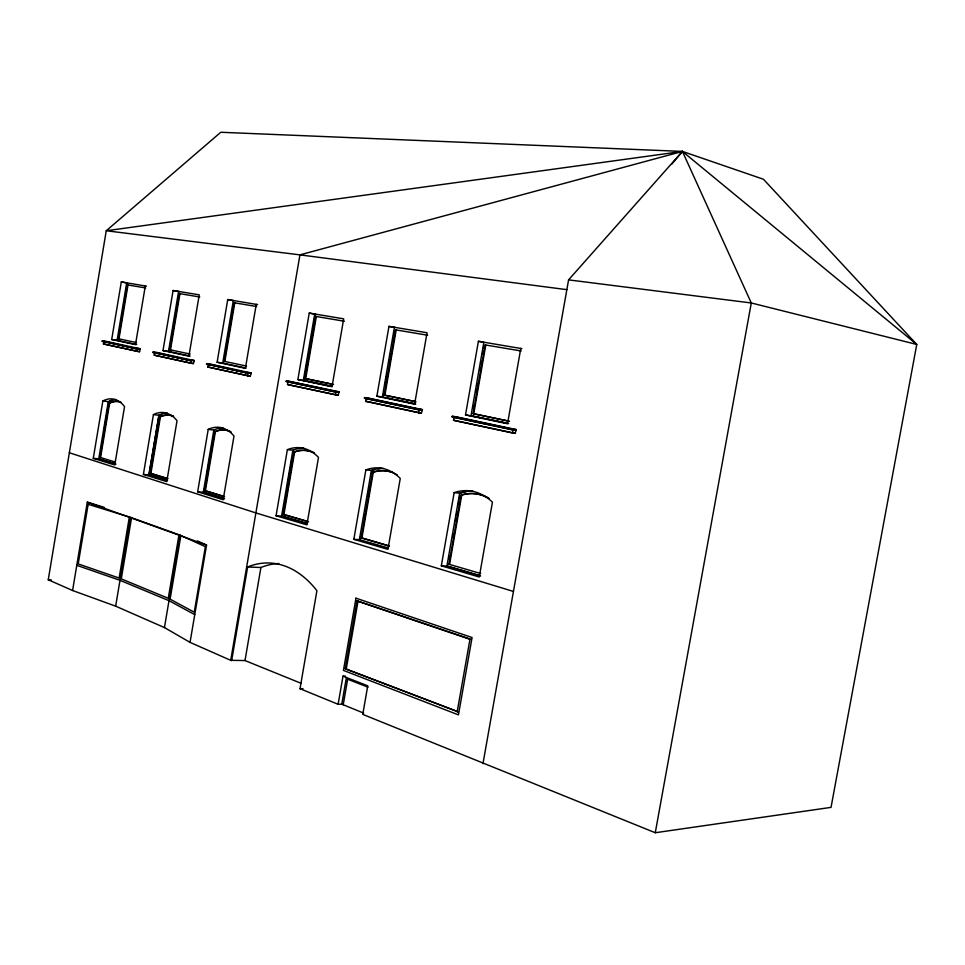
<?xml version="1.0" encoding="UTF-8"?>
<svg xmlns="http://www.w3.org/2000/svg" width="965" height="965" viewBox="0 0 965 965"><rect width="100%" height="100%" fill="white"/><g stroke="black" fill="none" stroke-linecap="round" stroke-linejoin="round"><path stroke-width="1.45" d="M301.14 683.329L245.001 660.555L230.719 660.325L190.045 642.376L164.448 627.576L115.655 606.165L72.58 590.508L48.25 579.772L106.259 230.756L220.768 132.265L682.424 151.421L763.46 179.261L916.75 344.445L831.034 807.379L655.271 832.735L362.768 714.377L367.737 685.825L342.997 676.163L338.124 704.293L341.767 704.161L363.684 713.111M102.206 341.296L106.126 341.345L140.311 348.799L136.33 348.751L102.206 341.296L106.367 341.948L103.834 341.562L103.436 343.938L136.982 351.332L139.551 351.718L140.227 349.342M145.317 285.905L135.486 344.65L111.699 339.523L121.301 281.925L146.511 286.183M102.845 400.994A50.663 26.839 -83.6 0 1 124.545 406.591L114.775 464.985L93.279 458.339L102.845 400.994L108.9 401.742A50.518 26.899 -83.6 0 1 112.736 400.185M72.58 590.508L87.32 502.162L104.172 507.325M136.728 344.565L117.103 340.343L126.692 282.89L121.301 281.925M117.73 340.44L118.225 337.497M118.719 334.553L119.214 331.598M119.696 328.655L120.191 325.712M120.685 322.768L121.18 319.825M121.662 316.882L122.157 313.927M122.652 310.983L123.146 308.04M123.629 305.097L124.123 302.154M124.618 299.21L125.112 296.255M125.595 293.312L126.089 290.368M126.584 287.425L127.078 284.482M136.523 342.575L118.357 338.727L127.344 284.88L145.655 287.944M104.256 429.606L104.739 426.675M105.233 423.744L105.716 420.812M106.21 417.869L106.693 414.938M107.187 412.007L107.67 409.076M108.164 406.144L108.647 403.213M115.39 462.078L99.962 457.35L109.009 403.129L110.227 402.55A48.672 25.898 -83.6 0 1 121.24 402.381M120.094 401.886A48.66 25.91 -83.6 0 0 110.866 402.634L109.636 403.201L100.601 457.41L99.962 457.35M136.33 348.751L102.29 340.766M136.982 351.332L137.392 348.896M152.965 352.406L156.969 352.442L194.194 360.548L190.141 360.524L152.965 352.406L191.48 360.729M194.098 361.115L193.386 363.6L190.768 363.214L154.231 355.156L154.653 352.683M115.655 606.165L130.625 516.975M166.849 480.449L148.924 474.913L158.935 415.288A52.725 29.252 -83.9 0 1 167.319 413.141M150.07 472.066L149.575 474.973L143.387 474.406L153.423 414.624L159.587 415.36A52.713 29.264 -83.9 0 1 161.662 414.443M150.552 469.159L151.047 466.252M151.529 463.345L152.024 460.438M152.506 457.531L153.001 454.624M153.483 451.717L153.978 448.797M154.46 445.89L154.955 442.983M155.437 440.076L155.92 437.169M156.414 434.262L156.897 431.355M157.391 428.448L157.874 425.541M158.369 422.634L158.851 419.727M167.355 478.592L150.263 473.345L159.756 416.82L161.083 416.229A50.783 28.178 -83.9 0 1 173.049 416.18M168.007 478.652L150.914 473.405L160.407 416.892L161.734 416.313A50.771 28.178 -83.9 0 1 173.7 416.265M163.001 350.584L173.085 290.513L199.248 294.844L188.911 356.169L163.001 350.584L169.152 351.501L170.383 344.203M178.573 291.49L168.501 351.405L190.141 356.073M170.865 341.284L171.36 338.365M171.854 335.434L172.337 332.515M172.832 329.596L173.326 326.677M190.153 354.034L169.864 349.74L179.309 293.565L199.767 297.003M148.924 474.913L158.96 415.288M190.141 360.524L153.061 351.851M190.768 363.214L191.191 360.669M206.522 364.119L210.587 364.143L251.165 372.973L247.04 372.973L206.522 364.119L248.403 373.178M251.069 373.564L250.309 376.157L247.643 375.771L207.813 366.99L208.247 364.408M164.448 627.576L180.141 534.694M256.268 304.301L245.387 368.341L217.125 362.249L227.74 299.572L257.607 304.602M208.223 429.377A55.258 31.881 -84.2 0 1 234 436.059L223.18 499.725L197.656 491.8L208.223 429.377L214.483 430.113M233.313 300.573L222.722 363.081L246.027 368.051M227.812 337.026L228.307 334.119M228.802 331.212L229.296 328.305M246.521 366.073L224.194 361.344L234.121 302.745L256.642 306.52M223.856 498.495L203.953 492.343L204.966 486.42M207.463 471.596L207.97 468.64M208.476 465.673L208.971 462.705M209.477 459.75L209.972 456.783M223.94 496.565L204.749 490.666L214.725 431.644L216.172 431.053A53.075 30.759 -84.2 0 1 231.274 432.091M224.604 496.625L205.412 490.727L215.388 431.717L216.835 431.126A53.063 30.759 -84.2 0 1 229.875 431.222M190.045 642.376L206.558 545.08L197.403 540.931M247.04 372.973L206.619 363.552M247.643 375.771L248.089 373.105M230.719 660.325L299.934 254.869L682.424 151.421L916.75 344.445L751.277 302.974L568.578 279.874L482.983 763.592M231.648 660.711L247.643 566.986L260.912 567.504A120.613 77.803 -89.9 0 1 278.825 563.548M286.243 381.501L286.352 380.885L290.236 381.44L339.053 391.838L338.944 392.466L335.036 391.923L286.243 381.501L336.351 392.104M338.944 392.466L338.088 395.204L335.494 394.854L287.558 384.528L288.028 381.79M245.001 660.555L260.912 567.504M297.871 379.571L309.246 313.094L343.685 318.836L332.008 386.76L297.871 379.571L309.669 381.645M287.377 449.666A58.588 38.383 -85.3 0 1 318.486 457.41L306.894 524.839L276.062 515.793L287.377 449.666L293.505 450.305M314.687 314.083L303.336 380.355L331.791 386.338M303.975 380.439L304.482 377.496M304.988 374.553L305.483 371.609M305.989 368.666L306.496 365.723M308.764 352.466L309.27 349.523M309.777 346.58L310.284 343.637M310.778 340.693L311.285 337.75M311.792 334.807L312.298 331.864M314.566 318.607L315.326 314.192L309.246 313.094M333.576 384.504L305.061 378.545L315.7 316.411L344.457 321.248M332.792 384.299L305.7 378.63L316.339 316.532L315.7 316.411M282.721 513.271L283.228 510.352M283.722 507.421L284.229 504.49M284.723 501.559L285.23 498.628M285.736 495.708L286.231 492.777M287.486 485.455L287.992 482.524M288.487 479.593L288.993 476.662M289.5 473.743L289.995 470.811M290.501 467.88L290.996 464.949M291.502 462.018L292.009 459.099M308.583 521.848L283.276 514.466L293.987 451.982L295.7 451.379A56.26 36.984 -85.3 0 1 313.842 452.85M307.823 521.474L283.915 514.514L294.627 452.042L296.339 451.451A56.235 36.996 -85.3 0 1 314.494 452.923M335.036 391.923L335.144 391.295L286.352 380.885M335.494 394.854L335.989 392.031M338.124 704.293L300.019 688.696L316.906 590.713A121.493 77.731 -89.8 0 0 247.643 566.986M364.444 398.207L364.553 397.568L368.473 398.111L422.429 409.606L422.32 410.258L418.4 409.727L364.444 398.207L419.715 409.908M422.32 410.258L421.391 413.141L418.798 412.791L365.795 401.38L366.29 398.497M368.473 398.111L368.883 398.859M376.869 396.217L388.955 326.387L427.037 332.732L414.612 404.178L376.869 396.217L382.996 397.073L383.515 394.118M365.868 469.895A61.639 42.412 -86.1 0 1 400.258 478.459L387.93 549.362L353.841 539.339L365.868 469.895L372.032 470.498A61.422 42.412 -86.1 0 1 374.987 469.533M394.408 327.376L382.357 396.989L415.746 404.021M385.047 385.24L385.566 382.273M386.072 379.317L386.591 376.35M388.895 363.033L389.414 360.066M389.92 357.11L390.439 354.143M392.743 340.814L393.262 337.859M393.768 334.903L394.287 331.936M416.024 401.754L384.251 395.107L395.554 329.837L427.604 335.229M415.227 401.536L384.89 395.192L396.193 329.958L395.554 329.837M360.548 536.745L360.042 539.7L353.841 539.339M363.865 517.614L364.384 514.671M367.689 495.528L368.208 492.584M368.714 489.629L369.221 486.686M371.525 473.441L372.032 470.498M389.498 546.142L361.26 537.903L372.623 472.271L374.517 471.668A59.179 40.856 -86.1 0 1 397.242 474.889M361.26 537.903L361.911 537.939L373.274 472.343L375.156 471.728A59.154 40.856 -86.1 0 1 392.417 472.38M345.301 668.769L458.17 711.82L345.301 668.769L357.074 600.893L470.944 639.312M346.29 668.745L358.063 600.906M341.767 704.161L346.375 677.563M343.226 704.752L347.653 679.227L368.027 687.189M418.4 409.727L418.508 409.076L364.553 397.568M418.798 412.791L419.305 409.823M452.163 416.94L452.283 416.277L456.204 416.796L516.263 429.594L516.142 430.294L512.234 429.775L452.163 416.94L513.549 429.944M516.142 430.294L515.129 433.321L512.548 432.983L453.538 420.282L454.069 417.242M456.083 417.471L456.204 416.796M520.798 348.365L507.518 423.756L465.516 414.902L478.399 341.296L521.848 348.642M454.153 492.645A65.089 47.164 -87.3 0 1 492.44 502.198L479.267 577.01L441.331 565.828L454.153 492.645L460.317 493.187A64.848 47.152 -87.3 0 1 465.793 491.752M472.934 408.412L473.441 405.469M475.757 392.272L476.276 389.341M476.782 386.41L477.301 383.479M479.617 370.283L480.124 367.351M480.642 364.408L481.161 361.477M482.44 354.143L482.958 351.212M483.465 348.281L483.984 345.349M508.796 421.15L473.079 413.683L485.142 344.915L521.16 350.971M473.079 413.683L473.731 413.768L485.781 345.024M448.822 558.807L449.328 555.9M452.657 536.938L453.164 534.019M455.468 520.895L455.975 517.988M456.493 515.069L457 512.15M458.279 504.852L458.785 501.945M459.304 499.026L459.81 496.106M480.63 573.512L448.942 564.248L461.065 495.105L463.152 494.49A62.484 45.415 -87.3 0 1 488.423 498.217M489.074 498.278A62.46 45.415 -87.3 0 0 463.803 494.538L461.716 495.154L449.594 564.284L448.942 564.248M457.169 711.868L469.955 639.312L357.074 600.893M512.234 429.775L512.355 429.075L516.263 429.594M512.548 432.983L513.103 429.847M655.271 832.735L751.277 302.974L682.424 151.421L106.259 230.756L299.934 254.869L566.841 289.657M671.833 164.086L682.424 151.421L568.578 279.874M300.019 688.696L303.01 688.612M342.997 676.163L345.422 676.103M48.25 579.772L51.241 579.893M441.331 565.828L447.543 566.105L479.846 575.586M276.062 515.793L282.214 516.203L307.461 523.597M283.276 514.466L283.915 514.514M461.065 495.105L461.716 495.154M204.749 490.666L205.412 490.727M197.656 491.8L203.953 492.343M150.263 473.345L150.914 473.405M372.623 472.271L373.274 472.343M93.279 458.339L99.359 458.93L113.725 463.357M293.987 451.982L294.627 452.042M214.725 431.644L215.388 431.717M159.756 416.82L160.407 416.892M109.009 403.129L109.636 403.201M453.538 420.282L515.129 433.321M418.508 409.076L422.429 409.606M465.516 414.902L483.224 418.183M365.795 401.38L368.389 401.73M335.144 391.295L339.053 391.838M287.558 384.528L338.088 395.204M384.251 395.107L384.89 395.192M305.061 378.545L305.7 378.63M247.137 372.394L251.165 372.973M207.813 366.99L250.309 376.157M190.238 359.957L194.194 360.548M154.231 355.156L193.386 363.6M136.427 348.208L140.311 348.799M224.194 361.344L224.845 361.453L234.772 302.865L234.121 302.745M103.436 343.938L139.551 351.718M217.125 362.249L223.385 363.178M169.864 349.74L170.503 349.837L179.948 293.686L179.309 293.565M118.357 338.727L118.997 338.824L127.983 284.989L127.344 284.88M111.699 339.523L117.103 340.343M227.74 299.572L233.976 300.694M173.085 290.513L179.225 291.611M388.955 326.387L395.047 327.497M478.399 341.296L483.863 342.298L471.004 415.65L508.651 423.575M473.731 413.768L509.448 421.247M312.515 382.237L328.16 385.53M385.904 397.689L391.706 398.907M394.613 399.522L414.938 403.804M486.119 418.786L506.396 423.056M452.283 416.277L512.355 429.075M369.86 402.043L421.391 413.141M103.496 341.489L137.645 348.956M361.911 537.939L388.738 545.768M306.81 523.549L281.575 516.166L292.865 450.245A58.407 38.407 -85.3 0 1 303.722 448.182M388.449 548.024L359.39 539.652L371.38 470.425A61.434 42.412 -86.1 0 1 383.346 468.411M480.606 575.984L446.892 566.081L459.678 493.139A64.872 47.152 -87.3 0 1 472.934 491.173M513.44 591.461L255.882 512.922L69.359 452.778M115.957 464.177L98.732 458.87L108.273 401.669A50.53 26.887 -83.6 0 1 115.981 399.534M150.962 475.395L167.5 480.51M224.604 498.881L203.301 492.295L213.844 430.028A55.114 31.929 -84.2 0 1 222.939 427.893M143.387 474.406L166.764 481.644L177.041 420.728A52.87 29.203 -83.9 0 0 153.423 414.624M76.778 565.321L119.986 580.315L168.996 600.676L194.749 614.633M87.32 502.162L206.558 545.08M298.909 448.701A58.383 38.407 -85.3 0 1 301.635 448.339M377.978 468.881A61.422 42.412 -86.1 0 1 380.982 468.52M219.019 428.496A55.089 31.942 -84.2 0 1 221.299 428.098M88.153 504.321L78.213 563.91L119.117 578.059L129.358 516.999L88.153 504.321M131.554 517.722L121.288 578.867L168.26 598.312L178.995 534.779L131.554 517.722M180.865 535.527L170.105 599.181L194.255 612.196L205.364 546.685L180.865 535.527M355.964 598.179L343.444 670.398L458.447 714.872L472.078 637.527L355.964 598.179"/></g></svg>
